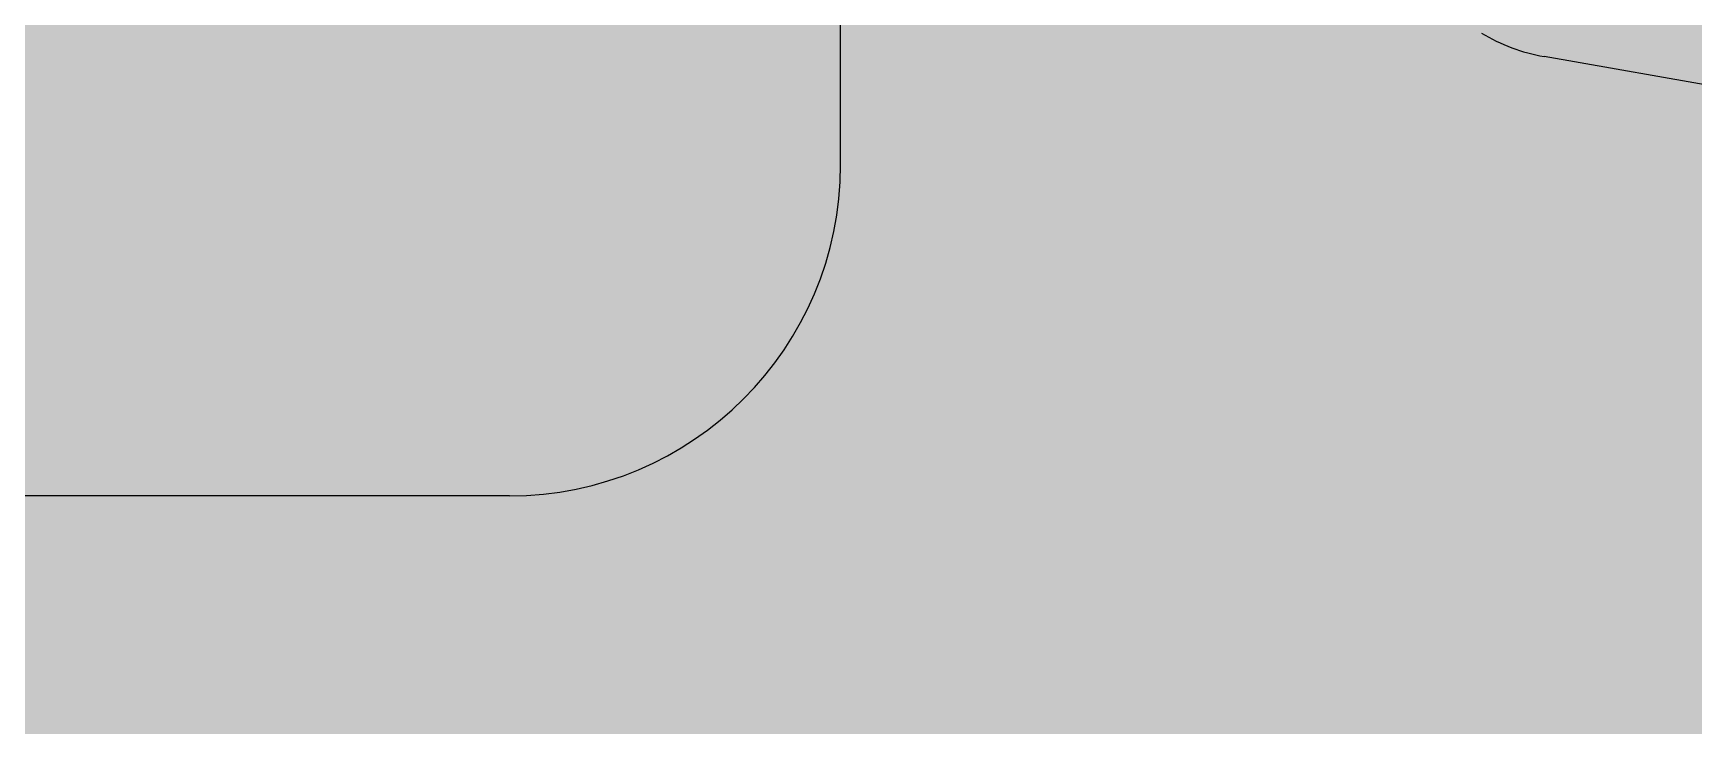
# Model space of a CAD drawing. Header units: metres. Extents: x -331 to 2982, y 362 to 2539.
# Drawn here: x 771.2516 to 771.5025, y 580.9311 to 581.0357 of the extents above; entities that cross this region are included whole.
import ezdxf

# ---------------------------------------------------------------- set-up
doc = ezdxf.new("R2010")
doc.units = ezdxf.units.M
doc.layers.add('_salas', color=251, linetype='Continuous', plot=False)
doc.layers.add('Mob', color=251, linetype='Continuous')

# ---------------------------------------------------------------- blocks, each defined once
blk = doc.blocks.new('XR_BL2_SUBSOLO_REV09$0$PIA')
at = {"layer": 'Mob'}
for p, q in [((0.85285, -0.45), (0.85285, -0.15)), ((0.90285, -0.5), (0.94478, -0.5)), ((0.90278, -0.7), (0.91921, -0.60627))]:
    blk.add_line(p, q, dxfattribs=at)
for centre, radius, start, end in [((0.90285, -0.45), 0.05, 180, 270), ((0.94679, -0.61116), 0.028, 149.1453, 169.9513), ((0.94679, -0.61116), 0.028, 149.1453, 169.9513)]:
    blk.add_arc(centre, radius, start, end, dxfattribs=at)

msp = doc.modelspace()

# ---------------------------------------------------------------- hatches: boundary and pattern name
at = {"layer": '_salas', "transparency": 33554559}
h = msp.add_hatch(color=256, dxfattribs=at)
h.dxf.hatch_style = 1
h.paths.add_polyline_path([(790.31358, 581.68208), (777.97358, 581.68208), (777.97358, 582.92193), (765.57284, 582.92193), (765.41858, 583.07619), (765.41858, 583.27693), (765.19858, 583.27693), (765.19857, 582.39702), (765.22859, 582.39702), (765.21857, 569.90202), (771.71358, 570.36694), (771.71358, 574.18193), (790.31358, 574.18193)])
h.paths.add_polyline_path([(777.89353, 566.55196), (771.71358, 566.55196), (771.71358, 570.36694), (765.21857, 569.90202), (765.20857, 557.42702), (765.27847, 557.42702), (765.27847, 557.53756), (765.57346, 557.83254), (777.89358, 557.83254)])

# ---------------------------------------------------------------- block references
at = {"layer": 'Mob', "color": 251, "rotation": 90}
msp.add_blockref('XR_BL2_SUBSOLO_REV09$0$PIA', (770.87359, 580.11297), dxfattribs=at)

doc.saveas('drawing.dxf')
